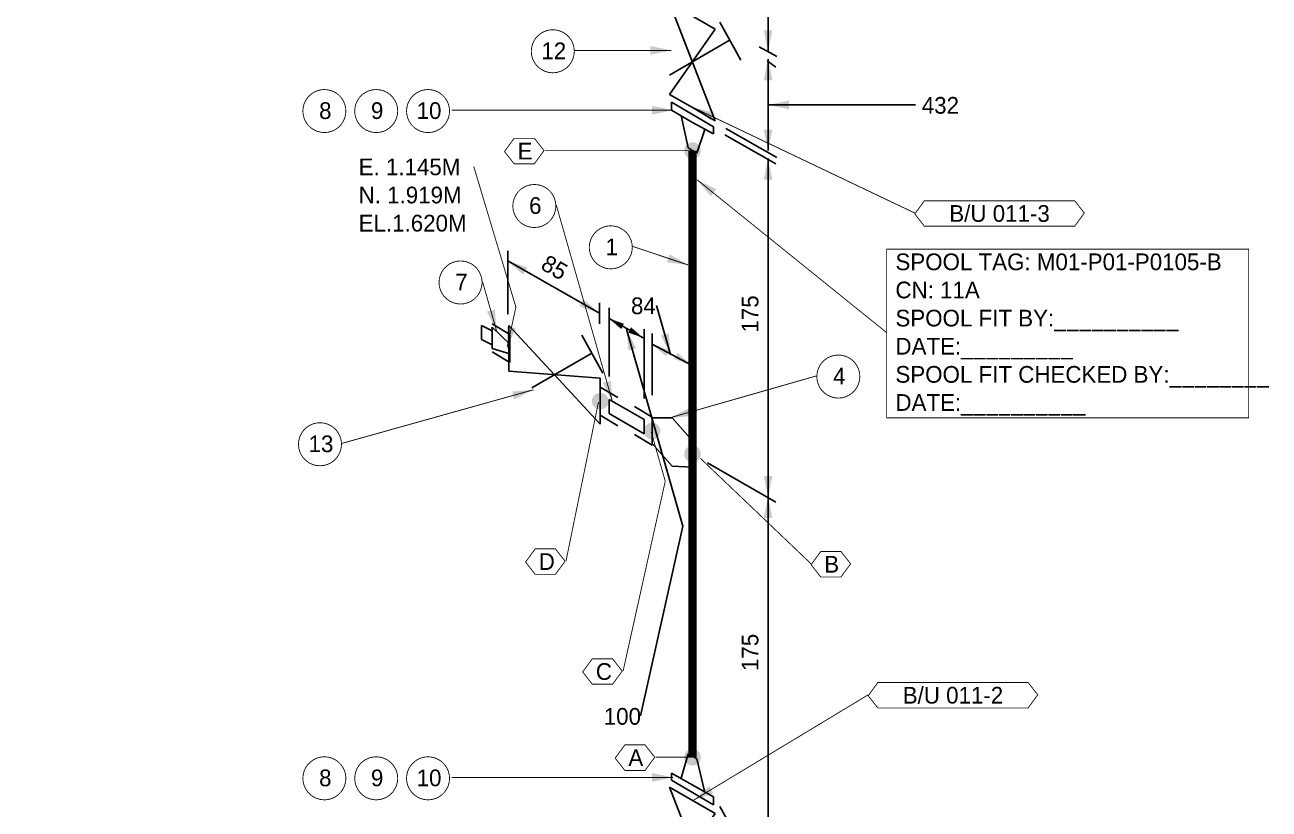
# Model space of a CAD drawing. Extents: x -4 to 431, y -3 to 272.
# Drawn here: x 122.7 to 264.3, y 91 to 180.2 of the extents above; entities that cross this region are included whole.
import ezdxf
from ezdxf.enums import TextEntityAlignment as Align

# ---------------------------------------------------------------- set-up
doc = ezdxf.new("R2010")
doc.units = 0
doc.header["$LTSCALE"] = 10
doc.layers.get('0').update_dxf_attribs({"lineweight": 0})
for name, color, linetype in [('DIMENSION', 2, 'Continuous'), ('INTERNAL', 3, 'Continuous'), ('PIPE', 7, 'Continuous'), ('TEXT2', 40, 'Continuous'), ('WELDS', 7, 'Continuous')]:
    doc.layers.add(name, color=color, linetype=linetype)
doc.styles.add('framdcn', font='', dxfattribs={"height": 2.5})
doc.styles.get("Standard").update_dxf_attribs({"font": ''})
doc.styles.get('framdcn').set_extended_font_data('Franklin Gothic Medium Cond')
doc.styles.get('Standard').set_extended_font_data('Franklin Gothic Medium Cond')

# ---------------------------------------------------------------- blocks, each defined once
blk = doc.blocks.new('block4')
at = {"layer": 'TEXT2'}
blk.add_hatch(color=256, dxfattribs=at).paths.add_polyline_path([(0, 0), (-2.4, -0.5), (-2.4, 0.5)])
at = {"layer": 'TEXT2', "linetype": 'ByBlock', "const_width": 0.1, "flags": 128}
blk.add_lwpolyline([(-25.2, 0), (0, 0)], dxfattribs=at)
blk = doc.blocks.new('block5')
at = {"layer": 'TEXT2'}
blk.add_hatch(color=256, dxfattribs=at).paths.add_polyline_path([(0, 0), (2.2, 1.1), (2.4, 0.2)])
at = {"layer": 'TEXT2', "linetype": 'ByBlock', "const_width": 0.1, "flags": 128}
blk.add_lwpolyline([(16.8, 4.8), (0, 0)], dxfattribs=at)
blk = doc.blocks.new('block6')
at = {"layer": 'TEXT2'}
blk.add_hatch(color=256, dxfattribs=at).paths.add_polyline_path([(0, 0), (-1.1, 2.2), (-0.2, 2.4)])
at = {"layer": 'TEXT2', "linetype": 'ByBlock', "const_width": 0.1, "flags": 128}
blk.add_lwpolyline([(-6.4, 22.4), (0, 0)], dxfattribs=at)
blk = doc.blocks.new('block7')
at = {"layer": 'TEXT2'}
blk.add_hatch(color=256, dxfattribs=at).paths.add_polyline_path([(0, 0), (-2.2, -1.1), (-2.4, -0.2)])
at = {"layer": 'TEXT2', "linetype": 'ByBlock', "const_width": 0.1, "flags": 128}
blk.add_lwpolyline([(-21.8, -6.1), (0, 0)], dxfattribs=at)
blk = doc.blocks.new('block8')
at = {"layer": 'TEXT2'}
blk.add_hatch(color=256, dxfattribs=at).paths.add_polyline_path([(0, 0), (0, 2.4), (1, 2.2)])
at = {"layer": 'TEXT2', "linetype": 'ByBlock', "const_width": 0.1, "flags": 128}
blk.add_lwpolyline([(1, 4.6), (0, 0)], dxfattribs=at)
blk = doc.blocks.new('block9')
at = {"layer": 'TEXT2', "style": 'framdcn'}
for s, p in [('E. 1.145M', (0, 0)), ('N. 1.919M', (0, -3.2)), ('EL.1.620M', (0, -6.4))]:
    blk.add_text(s, height=1.9, dxfattribs=at).set_placement(p)
blk = doc.blocks.new('block10')
at = {"layer": 'TEXT2'}
blk.add_hatch(color=256, dxfattribs=at).paths.add_polyline_path([(0, 0), (-1.1, 2.2), (-0.2, 2.4)])
at = {"layer": 'TEXT2', "linetype": 'ByBlock', "const_width": 0.1, "flags": 128}
blk.add_lwpolyline([(-1.6, 5.6), (0, 0)], dxfattribs=at)
blk = doc.blocks.new('block11')
at = {"layer": 'TEXT2'}
blk.add_hatch(color=256, dxfattribs=at).paths.add_polyline_path([(0, 0), (-2.4, 0.3), (-2.1, 1.2)])
at = {"layer": 'TEXT2', "linetype": 'ByBlock', "const_width": 0.1, "flags": 128}
blk.add_lwpolyline([(-6.3, 2.1), (0, 0)], dxfattribs=at)
blk = doc.blocks.new('block12')
at = {"layer": 'TEXT2'}
blk.add_hatch(color=256, dxfattribs=at).paths.add_polyline_path([(0, 0), (-2.4, -0.5), (-2.4, 0.5)])
at = {"layer": 'TEXT2', "linetype": 'ByBlock', "const_width": 0.1, "flags": 128}
blk.add_lwpolyline([(-25.2, 0), (0, 0)], dxfattribs=at)
blk = doc.blocks.new('block13')
at = {"layer": 'TEXT2'}
blk.add_hatch(color=256, dxfattribs=at).paths.add_polyline_path([(0, 0), (-2.4, -0.5), (-2.4, 0.5)])
at = {"layer": 'TEXT2', "linetype": 'ByBlock', "const_width": 0.1, "flags": 128}
blk.add_lwpolyline([(-11, 0), (0, 0)], dxfattribs=at)
blk = doc.blocks.new('block30')
at = {"layer": 'PIPE', "linetype": 'ByBlock', "flags": 128}
for points in [[(-2.6, 11.9), (2.6, 8.9)], [(2.6, -1.5), (-2.6, 11.9)], [(2.6, 8.9), (-2.6, 1.5)], [(3.1, 9.7), (5.5, 5.4)], [(4.3, 7.7), (-2.6, 3.7)], [(-2.6, 1.5), (0, 0)], [(0, 0), (2.6, -1.5)]]:
    blk.add_lwpolyline(points, dxfattribs=at)
at = {"flags": 1}
for tag in ['Tag', 'UCI', 'Pipe Ref', 'Description', 'Key']:
    blk.add_attdef(tag, (0, 0), '', height=1, dxfattribs=at)
blk = doc.blocks.new('block31')
at = {"layer": 'PIPE', "linetype": 'ByBlock', "flags": 128}
for points in [[(-0.5, 4.4), (-1.3, 1.6)], [(0.5, 3.8), (-0.5, 4.4)], [(1.4, 0), (0.5, 3.8)], [(-2.4, 2.2), (-2.4, 1.4)], [(2.4, -0.5), (-2.4, 2.2)], [(-2.4, 1.4), (0, 0)], [(0, 0), (2.4, -1.4)], [(2.4, -1.4), (2.4, -0.5)]]:
    blk.add_lwpolyline(points, dxfattribs=at)
at = {"flags": 1}
for tag in ['Tag', 'UCI', 'Pipe Ref', 'Description', 'Key']:
    blk.add_attdef(tag, (0, 0), '', height=1, dxfattribs=at)
blk = doc.blocks.new('block32')
at = {"layer": 'PIPE', "linetype": 'ByBlock', "const_width": 0.95, "flags": 128}
blk.add_lwpolyline([(0, 34.5), (0, 0)], dxfattribs=at)
at = {"flags": 1}
for tag in ['Tag', 'UCI', 'Pipe Ref', 'Description', 'Key']:
    blk.add_attdef(tag, (0, 0), '', height=1, dxfattribs=at)
blk = doc.blocks.new('block33')
at = {"layer": 'PIPE', "linetype": 'ByBlock', "flags": 128}
for points in [[(-4.6, 4.2), (-6.6, 5.4)], [(-4.6, 1), (-4.6, 4.2)], [(-4.6, 4.1), (-2.3, 4.1)], [(-4.6, 1.2), (-4.6, 4.1)], [(-2.3, 4.1), (0, 1.5)], [(-6.6, 2.2), (-4.6, 1)], [(0, 1.5), (0, 0)], [(-2.3, -1.4), (-4.6, 1.2)], [(0, 0), (0, -1.5)], [(0, -1.5), (-2.3, -1.4)]]:
    blk.add_lwpolyline(points, dxfattribs=at)
at = {"flags": 1}
for tag in ['Tag', 'UCI', 'Pipe Ref', 'Description', 'Key']:
    blk.add_attdef(tag, (0, 0), '', height=1, dxfattribs=at)
blk = doc.blocks.new('block34')
at = {"layer": 'PIPE', "linetype": 'ByBlock', "flags": 128}
for points in [[(-4, 3.1), (0, 0.8)], [(-4, 1.5), (-4, 3.1)], [(0, -0.8), (-4, 1.5)], [(0, 0.8), (0, 0)], [(0, 0), (0, -0.8)]]:
    blk.add_lwpolyline(points, dxfattribs=at)
at = {"flags": 1}
for tag in ['Tag', 'UCI', 'Pipe Ref', 'Description', 'Key']:
    blk.add_attdef(tag, (0, 0), '', height=1, dxfattribs=at)
blk = doc.blocks.new('block35')
at = {"layer": 'PIPE', "linetype": 'ByBlock', "flags": 128}
for points in [[(-12.3, 7.2), (-14.3, 8.4)], [(-12.4, 8.2), (-12.4, 3)], [(-2, -3), (-12.4, 8.2)], [(-12.3, 4), (-12.3, 7.2)], [(-4.1, 7.1), (-1.7, 2.8)], [(-14.3, 5.2), (-12.3, 4)], [(-2.9, 5.1), (-9.8, 1.1)], [(-12.4, 3), (-2, 2.2)], [(-2, 2.2), (-2, -0.4)], [(-2, 1.2), (0, 0)], [(-2, -2), (-2, 1.2)], [(-2, -0.4), (-2, -3)], [(0, -3.2), (-2, -2)]]:
    blk.add_lwpolyline(points, dxfattribs=at)
at = {"flags": 1}
for tag in ['Tag', 'UCI', 'Pipe Ref', 'Description', 'Key']:
    blk.add_attdef(tag, (0, 0), '', height=1, dxfattribs=at)
blk = doc.blocks.new('block36')
at = {"layer": 'PIPE', "linetype": 'ByBlock', "flags": 128}
for points in [[(-3.2, 2.6), (-2, 2)], [(-3.2, 1), (-3.2, 2.6)], [(-2, 2.4), (0, 0.5)], [(-2, 0), (-2, 2.4)], [(-2, 0.4), (-3.2, 1)], [(0, -0.6), (-2, 0)], [(0, 0.5), (0, 0)], [(0, 0), (0, -0.6)]]:
    blk.add_lwpolyline(points, dxfattribs=at)
at = {"flags": 1}
for tag in ['Tag', 'UCI', 'Pipe Ref', 'Description', 'Key']:
    blk.add_attdef(tag, (0, 0), '', height=1, dxfattribs=at)
blk = doc.blocks.new('block37')
at = {"layer": 'PIPE', "linetype": 'ByBlock', "const_width": 0.95, "flags": 128}
blk.add_lwpolyline([(0, 34.5), (0, 0)], dxfattribs=at)
at = {"flags": 1}
for tag in ['Tag', 'UCI', 'Pipe Ref', 'Description', 'Key']:
    blk.add_attdef(tag, (0, 0), '', height=1, dxfattribs=at)
blk = doc.blocks.new('block38')
at = {"layer": 'PIPE', "linetype": 'ByBlock', "flags": 128}
for points in [[(-2.4, 2.3), (-2.4, 1.4)], [(2.4, -0.5), (-2.4, 2.3)], [(-2.4, 1.4), (0, 0)], [(-0.5, -2.9), (-1.3, 0.8)], [(0, 0), (2.4, -1.3)], [(1.4, -0.8), (0.5, -3.5)], [(2.4, -1.3), (2.4, -0.5)], [(0.5, -3.5), (-0.5, -2.9)]]:
    blk.add_lwpolyline(points, dxfattribs=at)
at = {"flags": 1}
for tag in ['Tag', 'UCI', 'Pipe Ref', 'Description', 'Key']:
    blk.add_attdef(tag, (0, 0), '', height=1, dxfattribs=at)
blk = doc.blocks.new('block39')
at = {"layer": 'PIPE', "linetype": 'ByBlock', "flags": 128}
for points in [[(-2.6, 11.9), (2.6, 8.9)], [(2.6, -1.5), (-2.6, 11.9)], [(2.6, 8.9), (-2.6, 1.5)], [(3.1, 9.7), (5.5, 5.4)], [(4.3, 7.7), (-2.6, 3.7)], [(-2.6, 1.5), (0, 0)], [(0, 0), (2.6, -1.5)]]:
    blk.add_lwpolyline(points, dxfattribs=at)
at = {"flags": 1}
for tag in ['Tag', 'UCI', 'Pipe Ref', 'Description', 'Key']:
    blk.add_attdef(tag, (0, 0), '', height=1, dxfattribs=at)
blk = doc.blocks.new('block48')
at = {"layer": 'PIPE', "linetype": 'ByBlock', "const_width": 0.95, "flags": 128}
for points in [[(-47.9, -27.6), (0, 0)], [(-104.1, -60), (-47.9, -27.6)]]:
    blk.add_lwpolyline(points, dxfattribs=at)
at = {"flags": 1}
for tag in ['Tag', 'UCI', 'Pipe Ref', 'Description', 'Key']:
    blk.add_attdef(tag, (0, 0), '', height=1, dxfattribs=at)
blk = doc.blocks.new('block52')
at = {"layer": 'WELDS'}
h = blk.add_hatch(color=256, dxfattribs=at)
edge = h.paths.add_edge_path(flags=0)
edge.add_arc((0, 0), 0.95, 0, 360)
at = {"flags": 1}
for tag in ['Tag', 'UCI', 'Pipe Ref', 'Description', 'Key']:
    blk.add_attdef(tag, (0, 0), '', height=1, dxfattribs=at)
blk = doc.blocks.new('block53')
at = {"layer": 'WELDS'}
h = blk.add_hatch(color=256, dxfattribs=at)
edge = h.paths.add_edge_path(flags=0)
edge.add_arc((0, 0), 0.95, 0, 360)
at = {"flags": 1}
for tag in ['Tag', 'UCI', 'Pipe Ref', 'Description', 'Key']:
    blk.add_attdef(tag, (0, 0), '', height=1, dxfattribs=at)
blk = doc.blocks.new('block54')
at = {"layer": 'WELDS'}
h = blk.add_hatch(color=256, dxfattribs=at)
edge = h.paths.add_edge_path(flags=0)
edge.add_arc((0, 0), 0.95, 0, 360)
at = {"flags": 1}
for tag in ['Tag', 'UCI', 'Pipe Ref', 'Description', 'Key']:
    blk.add_attdef(tag, (0, 0), '', height=1, dxfattribs=at)
blk = doc.blocks.new('block55')
at = {"layer": 'WELDS'}
h = blk.add_hatch(color=256, dxfattribs=at)
edge = h.paths.add_edge_path(flags=0)
edge.add_arc((0, 0), 0.95, 0, 360)
at = {"flags": 1}
for tag in ['Tag', 'UCI', 'Pipe Ref', 'Description', 'Key']:
    blk.add_attdef(tag, (0, 0), '', height=1, dxfattribs=at)
blk = doc.blocks.new('block56')
at = {"layer": 'WELDS'}
h = blk.add_hatch(color=256, dxfattribs=at)
edge = h.paths.add_edge_path(flags=0)
edge.add_arc((0, 0), 0.95, 0, 360)
at = {"flags": 1}
for tag in ['Tag', 'UCI', 'Pipe Ref', 'Description', 'Key']:
    blk.add_attdef(tag, (0, 0), '', height=1, dxfattribs=at)

msp = doc.modelspace()

# ---------------------------------------------------------------- hatches: boundary and pattern name
at = {"layer": 'DIMENSION'}
for points in [[(207.3, 177.2), (206.8, 179.6), (207.8, 179.6)], [(207.3, 176.3), (207.8, 173.9), (206.8, 173.9)], [(207.3, 171.1), (209.7, 171.6), (209.7, 170.6)], [(207.3, 165.9), (206.8, 168.3), (207.8, 168.3)], [(207.3, 165), (207.8, 162.6), (206.8, 162.6)], [(177.6, 153.4), (179.9, 152.6), (179.4, 151.8)], [(188.1, 147.4), (185.8, 148.2), (186.3, 149)], [(189.2, 146.8), (190.9, 146.2), (190.6, 145.6)], [(191.2, 145.6), (192.3, 143.4), (191.4, 143.2)], [(193.1, 144.6), (191.4, 145.2), (191.7, 145.8)], [(196.2, 142.7), (195.1, 144.9), (196, 145.1)], [(194.1, 143.9), (196.1, 143.2), (195.7, 142.5)], [(198.6, 141.5), (196.6, 142.2), (197, 142.9)], [(207.3, 126.5), (206.8, 128.9), (207.8, 128.9)], [(207.3, 126.5), (207.8, 124.1), (206.8, 124.1)]]:
    msp.add_hatch(color=256, dxfattribs=at).paths.add_polyline_path(points)
at = {"layer": 'INTERNAL'}
for points in [[(198.8, 170.8), (201.2, 170.2), (200.8, 169.3)], [(198.8, 92), (200.6, 93.6), (201.1, 92.8)]]:
    msp.add_hatch(color=256, dxfattribs=at).paths.add_polyline_path(points)
at = {"layer": 'TEXT2'}
msp.add_hatch(color=256, dxfattribs=at).paths.add_polyline_path([(199.2, 162.6), (201.4, 161.5), (200.8, 160.7)])

# ---------------------------------------------------------------- linework, layer by layer
at = {"layer": 'DIMENSION', "linetype": 'ByBlock', "flags": 128}
for points in [[(207.3, 241.5), (207.3, 177.2)], [(206.3, 177.7), (208.3, 176.6)], [(207.2, 176.1), (208.2, 175.4)], [(207.3, 176.3), (207.3, 165.9)], [(224.1, 171.1), (207.3, 171.1)], [(202.4, 167.7), (208.2, 164.4)], [(202.5, 168.4), (208.3, 165.1)], [(207.3, 165), (207.3, 126.5)], [(177.7, 147.3), (177.7, 154.5)], [(188.1, 147.4), (177.6, 153.4)], [(188.1, 146.2), (188.1, 148.6)], [(189.2, 140.2), (189.2, 148)], [(194.6, 148.3), (196.2, 142.7)], [(193.1, 144.6), (189.2, 146.8)], [(197.6, 123.2), (191.2, 145.6)], [(193.2, 137.7), (193.2, 145.6)], [(194.1, 138.1), (194.1, 145.1)], [(198.6, 141.5), (194.1, 143.9)], [(198.7, 140.2), (198.7, 142.6)], [(200.4, 130.4), (208.2, 125.9)], [(207.3, 126.5), (207.3, 88)], [(192.8, 101.6), (197.6, 123.2)]]:
    msp.add_lwpolyline(points, dxfattribs=at)
at = {"layer": 'INTERNAL', "linetype": 'ByBlock', "const_width": 0.1, "flags": 128}
for points in [[(224, 158.8), (198.8, 170.8)], [(218.7, 104), (198.8, 92)]]:
    msp.add_lwpolyline(points, dxfattribs=at)
for points in [[(225.1, 157.3), (224, 158.7), (225.1, 160.2), (242.2, 160.2), (243.3, 158.8), (242.2, 157.3)], [(219.8, 102.5), (218.7, 103.9), (219.8, 105.4), (236.9, 105.4), (238, 104), (236.9, 102.5)]]:
    msp.add_lwpolyline(points, close=True, dxfattribs=at)
at = {"layer": 'TEXT2', "linetype": 'ByBlock', "const_width": 0.1, "flags": 128}
for points in [[(185.21, 176.77), (185.1, 176.36), (184.92, 175.97), (184.68, 175.63), (184.37, 175.32), (184.03, 175.08), (183.64, 174.9), (183.23, 174.79), (182.8, 174.75), (182.37, 174.79), (181.96, 174.9), (181.57, 175.08), (181.23, 175.32), (180.92, 175.63), (180.68, 175.97), (180.5, 176.36), (180.39, 176.77), (180.35, 177.2), (180.39, 177.63), (180.5, 178.04), (180.68, 178.43), (180.92, 178.77), (181.23, 179.08), (181.57, 179.32), (181.96, 179.5), (182.37, 179.61), (182.8, 179.65), (183.23, 179.61), (183.64, 179.5), (184.03, 179.32), (184.37, 179.08), (184.68, 178.77), (184.92, 178.43), (185.1, 178.04), (185.21, 177.63), (185.25, 177.2)], [(159.21, 169.97), (159.1, 169.56), (158.92, 169.18), (158.68, 168.83), (158.37, 168.52), (158.03, 168.28), (157.64, 168.1), (157.23, 167.99), (156.8, 167.95), (156.37, 167.99), (155.96, 168.1), (155.57, 168.28), (155.23, 168.52), (154.92, 168.83), (154.68, 169.18), (154.5, 169.56), (154.39, 169.97), (154.35, 170.4), (154.39, 170.83), (154.5, 171.24), (154.68, 171.62), (154.92, 171.97), (155.23, 172.28), (155.57, 172.52), (155.96, 172.7), (156.37, 172.81), (156.8, 172.85), (157.23, 172.81), (157.64, 172.7), (158.03, 172.52), (158.37, 172.28), (158.68, 171.97), (158.92, 171.62), (159.1, 171.24), (159.21, 170.83), (159.25, 170.4)], [(165.11, 169.97), (165, 169.56), (164.82, 169.18), (164.58, 168.83), (164.27, 168.52), (163.93, 168.28), (163.54, 168.1), (163.13, 167.99), (162.7, 167.95), (162.27, 167.99), (161.86, 168.1), (161.47, 168.28), (161.13, 168.52), (160.82, 168.83), (160.58, 169.18), (160.4, 169.56), (160.29, 169.97), (160.25, 170.4), (160.29, 170.83), (160.4, 171.24), (160.58, 171.62), (160.82, 171.97), (161.13, 172.28), (161.47, 172.52), (161.86, 172.7), (162.27, 172.81), (162.7, 172.85), (163.13, 172.81), (163.54, 172.7), (163.93, 172.52), (164.27, 172.28), (164.58, 171.97), (164.82, 171.62), (165, 171.24), (165.11, 170.83), (165.15, 170.4)], [(171.01, 169.97), (170.9, 169.56), (170.72, 169.18), (170.48, 168.83), (170.17, 168.52), (169.82, 168.28), (169.44, 168.1), (169.03, 167.99), (168.6, 167.95), (168.17, 167.99), (167.76, 168.1), (167.38, 168.28), (167.03, 168.52), (166.72, 168.83), (166.48, 169.18), (166.3, 169.56), (166.19, 169.97), (166.15, 170.4), (166.19, 170.83), (166.3, 171.24), (166.48, 171.62), (166.72, 171.97), (167.03, 172.28), (167.38, 172.52), (167.76, 172.7), (168.17, 172.81), (168.6, 172.85), (169.03, 172.81), (169.44, 172.7), (169.82, 172.52), (170.17, 172.28), (170.48, 171.97), (170.72, 171.62), (170.9, 171.24), (171.01, 170.83), (171.05, 170.4)], [(183.11, 159.17), (183, 158.76), (182.82, 158.38), (182.58, 158.03), (182.27, 157.72), (181.93, 157.48), (181.54, 157.3), (181.13, 157.19), (180.7, 157.15), (180.27, 157.19), (179.86, 157.3), (179.47, 157.48), (179.13, 157.72), (178.82, 158.03), (178.58, 158.38), (178.4, 158.76), (178.29, 159.17), (178.25, 159.6), (178.29, 160.03), (178.4, 160.44), (178.58, 160.82), (178.82, 161.17), (179.13, 161.48), (179.47, 161.72), (179.86, 161.9), (180.27, 162.01), (180.7, 162.05), (181.13, 162.01), (181.54, 161.9), (181.93, 161.72), (182.27, 161.48), (182.58, 161.17), (182.82, 160.82), (183, 160.44), (183.11, 160.03), (183.15, 159.6)], [(191.81, 154.47), (191.7, 154.06), (191.52, 153.68), (191.28, 153.33), (190.97, 153.02), (190.62, 152.78), (190.24, 152.6), (189.83, 152.49), (189.4, 152.45), (188.97, 152.49), (188.56, 152.6), (188.18, 152.78), (187.83, 153.02), (187.52, 153.33), (187.28, 153.68), (187.1, 154.06), (186.99, 154.47), (186.95, 154.9), (186.99, 155.33), (187.1, 155.74), (187.28, 156.12), (187.52, 156.47), (187.83, 156.78), (188.18, 157.02), (188.56, 157.2), (188.97, 157.31), (189.4, 157.35), (189.83, 157.31), (190.24, 157.2), (190.62, 157.02), (190.97, 156.78), (191.28, 156.47), (191.52, 156.12), (191.7, 155.74), (191.81, 155.33), (191.85, 154.9)], [(220.8, 135.5), (220.8, 154.7), (262, 154.7), (262, 135.5)], [(174.71, 150.47), (174.6, 150.06), (174.42, 149.68), (174.18, 149.33), (173.87, 149.02), (173.53, 148.78), (173.14, 148.6), (172.73, 148.49), (172.3, 148.45), (171.87, 148.49), (171.46, 148.6), (171.07, 148.78), (170.73, 149.02), (170.42, 149.33), (170.18, 149.68), (170, 150.06), (169.89, 150.47), (169.85, 150.9), (169.89, 151.33), (170, 151.74), (170.18, 152.12), (170.42, 152.47), (170.73, 152.78), (171.07, 153.02), (171.46, 153.2), (171.87, 153.31), (172.3, 153.35), (172.73, 153.31), (173.14, 153.2), (173.53, 153.02), (173.87, 152.78), (174.18, 152.47), (174.42, 152.12), (174.6, 151.74), (174.71, 151.33), (174.75, 150.9)], [(217.71, 139.77), (217.6, 139.36), (217.42, 138.97), (217.18, 138.63), (216.87, 138.32), (216.53, 138.08), (216.14, 137.9), (215.73, 137.79), (215.3, 137.75), (214.87, 137.79), (214.46, 137.9), (214.07, 138.08), (213.73, 138.32), (213.42, 138.63), (213.18, 138.97), (213, 139.36), (212.89, 139.77), (212.85, 140.2), (212.89, 140.63), (213, 141.04), (213.18, 141.43), (213.42, 141.77), (213.73, 142.08), (214.07, 142.32), (214.46, 142.5), (214.87, 142.61), (215.3, 142.65), (215.73, 142.61), (216.14, 142.5), (216.53, 142.32), (216.87, 142.08), (217.18, 141.77), (217.42, 141.43), (217.6, 141.04), (217.71, 140.63), (217.75, 140.2)], [(158.71, 132.07), (158.6, 131.66), (158.42, 131.28), (158.18, 130.93), (157.87, 130.62), (157.53, 130.38), (157.14, 130.2), (156.73, 130.09), (156.3, 130.05), (155.87, 130.09), (155.46, 130.2), (155.07, 130.38), (154.73, 130.62), (154.42, 130.93), (154.18, 131.28), (154, 131.66), (153.89, 132.07), (153.85, 132.5), (153.89, 132.93), (154, 133.34), (154.18, 133.72), (154.42, 134.07), (154.73, 134.38), (155.07, 134.62), (155.46, 134.8), (155.87, 134.91), (156.3, 134.95), (156.73, 134.91), (157.14, 134.8), (157.53, 134.62), (157.87, 134.38), (158.18, 134.07), (158.42, 133.72), (158.6, 133.34), (158.71, 132.93), (158.75, 132.5)], [(159.21, 94.07), (159.1, 93.66), (158.92, 93.28), (158.68, 92.93), (158.37, 92.62), (158.03, 92.38), (157.64, 92.2), (157.23, 92.09), (156.8, 92.05), (156.37, 92.09), (155.96, 92.2), (155.57, 92.38), (155.23, 92.62), (154.92, 92.93), (154.68, 93.28), (154.5, 93.66), (154.39, 94.07), (154.35, 94.5), (154.39, 94.93), (154.5, 95.34), (154.68, 95.73), (154.92, 96.07), (155.23, 96.38), (155.57, 96.62), (155.96, 96.8), (156.37, 96.91), (156.8, 96.95), (157.23, 96.91), (157.64, 96.8), (158.03, 96.62), (158.37, 96.38), (158.68, 96.07), (158.92, 95.73), (159.1, 95.34), (159.21, 94.93), (159.25, 94.5)], [(165.11, 94.07), (165, 93.66), (164.82, 93.28), (164.58, 92.93), (164.27, 92.62), (163.93, 92.38), (163.54, 92.2), (163.13, 92.09), (162.7, 92.05), (162.27, 92.09), (161.86, 92.2), (161.47, 92.38), (161.13, 92.62), (160.82, 92.93), (160.58, 93.28), (160.4, 93.66), (160.29, 94.07), (160.25, 94.5), (160.29, 94.93), (160.4, 95.34), (160.58, 95.73), (160.82, 96.07), (161.13, 96.38), (161.47, 96.62), (161.86, 96.8), (162.27, 96.91), (162.7, 96.95), (163.13, 96.91), (163.54, 96.8), (163.93, 96.62), (164.27, 96.38), (164.58, 96.07), (164.82, 95.73), (165, 95.34), (165.11, 94.93), (165.15, 94.5)], [(171.01, 94.07), (170.9, 93.66), (170.72, 93.28), (170.48, 92.93), (170.17, 92.62), (169.82, 92.38), (169.44, 92.2), (169.03, 92.09), (168.6, 92.05), (168.17, 92.09), (167.76, 92.2), (167.38, 92.38), (167.03, 92.62), (166.72, 92.93), (166.48, 93.28), (166.3, 93.66), (166.19, 94.07), (166.15, 94.5), (166.19, 94.93), (166.3, 95.34), (166.48, 95.73), (166.72, 96.07), (167.03, 96.38), (167.38, 96.62), (167.76, 96.8), (168.17, 96.91), (168.6, 96.95), (169.03, 96.91), (169.44, 96.8), (169.82, 96.62), (170.17, 96.38), (170.48, 96.07), (170.72, 95.73), (170.9, 95.34), (171.01, 94.93), (171.05, 94.5)]]:
    msp.add_lwpolyline(points, close=True, dxfattribs=at)
at = {"layer": 'TEXT2', "color": 20, "linetype": 'ByBlock', "const_width": 0.1, "flags": 128}
for points in [[(178.4, 164.4), (177.3, 165.8), (178.4, 167.3), (180.7, 167.3), (181.8, 165.9), (180.7, 164.4)], [(180.8, 117.7), (179.7, 119.1), (180.8, 120.6), (183.1, 120.6), (184.2, 119.2), (183.1, 117.7)], [(213.3, 117.4), (212.2, 118.8), (213.3, 120.3), (215.6, 120.3), (216.7, 118.9), (215.6, 117.4)], [(187.3, 105.2), (186.2, 106.6), (187.3, 108.1), (189.6, 108.1), (190.7, 106.7), (189.6, 105.2)], [(191, 95.4), (189.9, 96.8), (191, 98.3), (193.3, 98.3), (194.4, 96.9), (193.3, 95.4)]]:
    msp.add_lwpolyline(points, close=True, dxfattribs=at)
at = {"layer": 'TEXT2', "linetype": 'ByBlock', "const_width": 0.1, "flags": 128}
for points in [[(181.9, 165.9), (198.7, 165.9)], [(173.8, 164.1), (178.6, 148.1)], [(220.8, 145.2), (199.2, 162.6)], [(184.3, 119.2), (188, 137.3)], [(195.6, 128.3), (194, 133.9)], [(212.2, 118.9), (199.6, 130.9)], [(190.8, 106.7), (195.6, 128.3)], [(194.5, 96.9), (198.7, 96.9)]]:
    msp.add_lwpolyline(points, dxfattribs=at)

# ---------------------------------------------------------------- block references
at = {"layer": 'PIPE'}
for name, p in [('block48', (156.4, 222.1)), ('block39', (198.7, 170.8)), ('block38', (198.7, 169.1)), ('block37', (198.7, 131.4)), ('block36', (177.9, 143.4)), ('block35', (190.2, 137.8)), ('block34', (193.2, 134.5)), ('block33', (198.7, 131.4)), ('block32', (198.7, 96.9)), ('block31', (198.7, 92.9)), ('block30', (198.7, 81.6))]:
    msp.add_blockref(name, p, dxfattribs=at)
at = {"layer": 'TEXT2'}
for name, p in [('block13', (196.3, 177.3)), ('block12', (196.5, 170.5)), ('block9', (160.7, 163.1)), ('block6', (189.6, 137.3)), ('block11', (198.2, 152.9)), ('block10', (176.4, 145.4)), ('block8', (177.6, 143.5)), ('block5', (196.1, 135.5)), ('block7', (180.6, 138.7)), ('block4', (196.5, 94.6))]:
    msp.add_blockref(name, p, dxfattribs=at)
at = {"layer": 'WELDS'}
for name, p in [('block56', (198.7, 165.9)), ('block55', (188.2, 137.4)), ('block54', (194.1, 134)), ('block53', (198.7, 131.4)), ('block52', (198.7, 96.9))]:
    msp.add_blockref(name, p, dxfattribs=at)

# ---------------------------------------------------------------- texts
at = {"layer": 'DIMENSION', "style": 'framdcn'}
for s, p in [('432', (224.8, 170.1)), ('84', (191.7, 147.3)), ('100', (188.6, 100.6))]:
    msp.add_text(s, height=1.9, dxfattribs=at).set_placement(p)
for s, rotation, p in [('85', -30, (181.3, 152.5)), ('175', 90, (206.2, 145.2)), ('175', 90, (206.2, 106.7))]:
    msp.add_text(s, height=1.9, rotation=rotation, dxfattribs=at).set_placement(p)
at = {"layer": 'INTERNAL', "style": 'framdcn'}
for s, p in [('B/U 011-3', (233.65, 158.75)), ('B/U 011-2', (228.35, 103.95))]:
    msp.add_text(s, height=1.9, dxfattribs=at).set_placement(p, align=Align.MIDDLE_CENTER)
at = {"layer": 'TEXT2', "style": 'framdcn'}
for s, p in [('12', (181.5, 176.3)), ('8', (156.2, 169.5)), ('9', (162.1, 169.5)), ('10', (167.3, 169.5)), ('E', (178.8, 164.9)), ('6', (180.1, 158.7)), ('1', (188.8, 154)), ('SPOOL TAG: M01-P01-P0105-B', (221.8, 152.3)), ('7', (171.7, 150)), ('CN: 11A', (221.8, 149.1)), ('SPOOL FIT BY:__________', (221.8, 145.9)), ('DATE:_________', (221.8, 142.7)), ('4', (214.7, 139.3)), ('SPOOL FIT CHECKED BY:________', (221.8, 139.5)), ('DATE:__________', (221.8, 136.3)), ('13', (155, 131.6)), ('D', (181.2, 118.2)), ('B', (213.7, 117.9)), ('C', (187.7, 105.7)), ('A', (191.4, 95.9)), ('8', (156.2, 93.6)), ('9', (162.1, 93.6)), ('10', (167.3, 93.6))]:
    msp.add_text(s, height=1.9, dxfattribs=at).set_placement(p)

doc.saveas('drawing.dxf')
